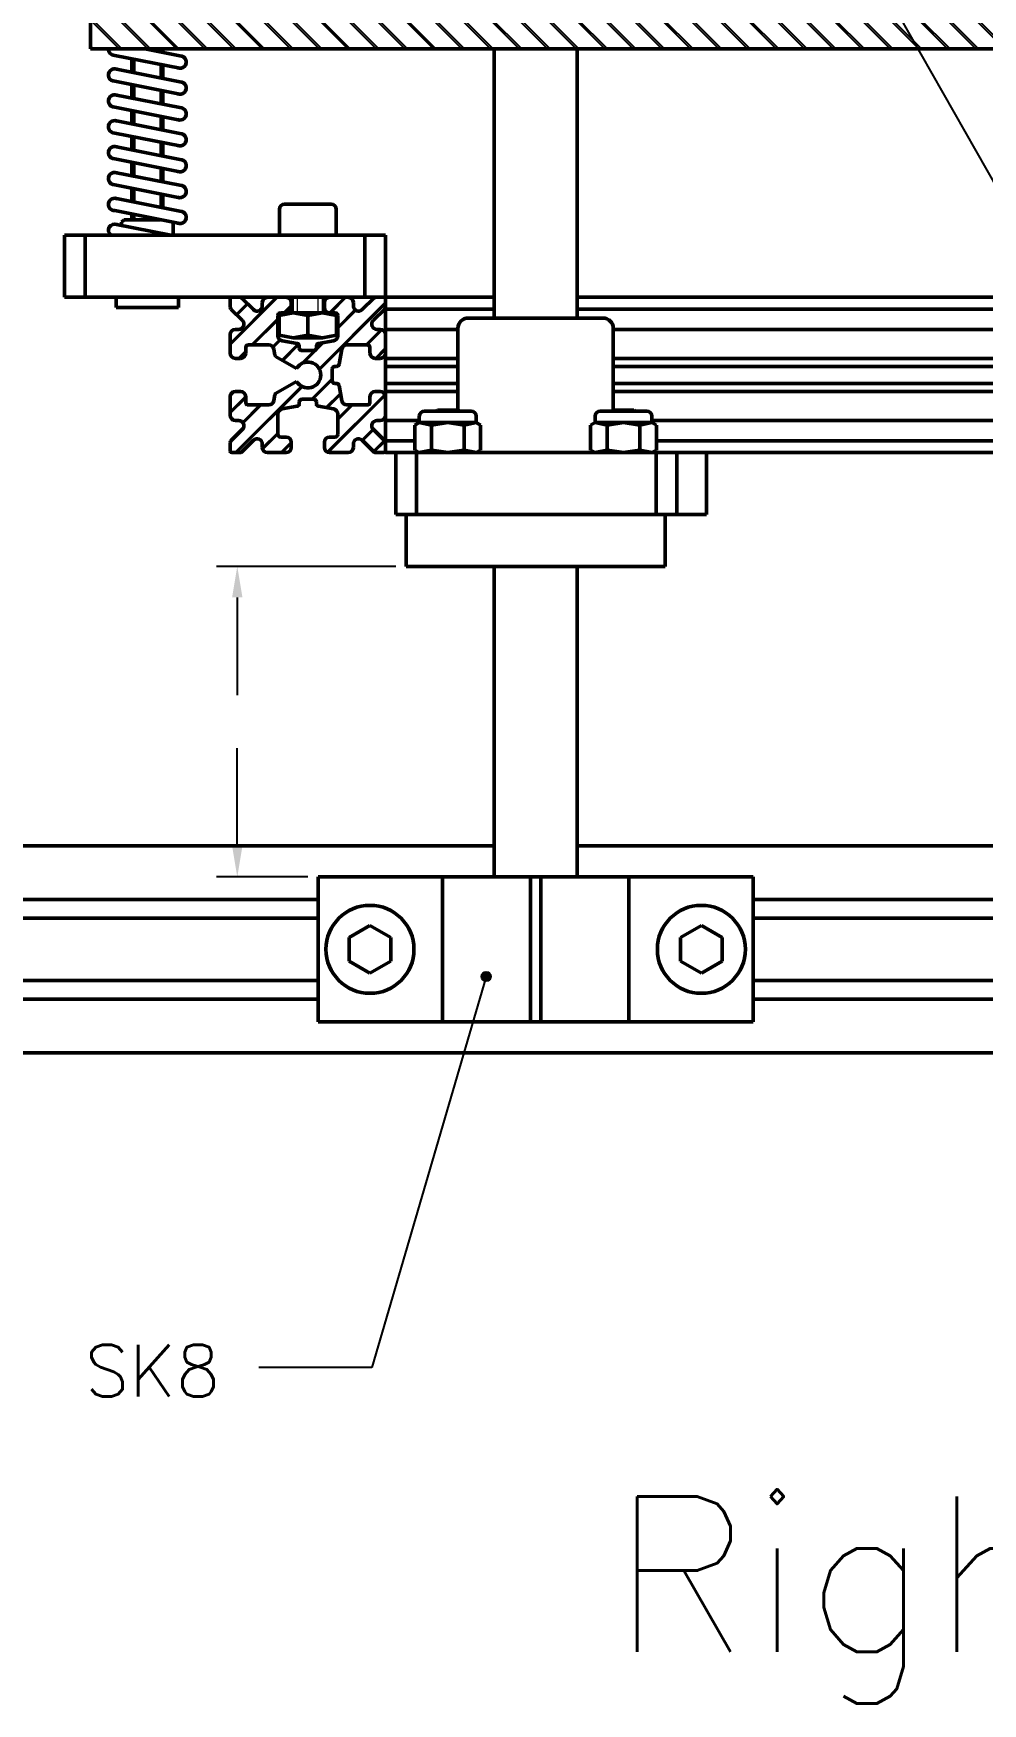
# Model space of a CAD drawing. Extents: x 28090 to 29926, y -10629 to -9321.
# Drawn here: x 28243.7 to 28335.4, y -9962.7 to -9801.4 of the extents above; entities that cross this region are included whole.
import ezdxf

# ---------------------------------------------------------------- set-up
doc = ezdxf.new("R2010")
doc.units = 0
doc.header["$PDMODE"] = 34
doc.linetypes.add('DASHED', pattern=[19.05, 12.7, -6.35])
doc.layers.get('0').update_dxf_attribs({"lineweight": 0})
doc.layers.add('Cotas', color=90, linetype='Continuous')
doc.layers.add('Hachura', color=9, linetype='Continuous')
for name, color, linetype, lineweight in [('Fixação e Transmissão', 5, 'Continuous', 50), ('Fixações', 140, 'Continuous', 50), ('Guias', 30, 'Continuous', 50), ('Linha tracejada', 254, 'DASHED', 15), ('Perfis e Cantoneiras', 2, 'Continuous', 50), ('Peças Usinadas', 120, 'Continuous', 50)]:
    doc.layers.add(name, color=color, linetype=linetype, lineweight=lineweight)
doc.styles.get("Standard").update_dxf_attribs({"font": 'romans.shx'})
doc.dimstyles.get("Standard").update_dxf_attribs({"dimtxt": 3, "dimasz": 3, "dimexe": 2, "dimexo": 1, "dimgap": 1, "dimtad": 0, "dimtoh": 1, "dimcen": 0.09, "dimadec": 0, "dimazin": 0, "dimtfac": 1, "dimtdec": 4, "dimtofl": 0, "dimtmove": 0, "dimatfit": 3, "dimfxl": 1, "dimtolj": 1, "dimtzin": 0, "dimarcsym": 0})

# ---------------------------------------------------------------- blocks, each defined once
blk = doc.blocks.new('*D_21')
at = {"color": 0, "linetype": 'ByBlock', "lineweight": -2}
for p, q in [((28278.7, -9852.87), (28261.39, -9852.87)), ((28263.39, -9855.87), (28263.39, -9865.3)), ((28263.39, -9879.87), (28263.39, -9870.44)), ((28270.21, -9882.87), (28261.39, -9882.87))]:
    blk.add_line(p, q, dxfattribs=at)
for points in [[(28263.39, -9852.87), (28262.89, -9855.87), (28263.39, -9852.87), (28263.89, -9855.87)], [(28263.39, -9882.87), (28263.89, -9879.87), (28263.39, -9882.87), (28262.89, -9879.87)]]:
    blk.add_solid(points, dxfattribs=at)
at = {"layer": 'Defpoints', "color": 0, "linetype": 'ByBlock', "lineweight": 0}
for p in [(28263.39, -9852.87), (28279.7, -9852.87), (28263.39, -9882.87), (28271.21, -9882.87)]:
    blk.add_point(p, dxfattribs=at)

msp = doc.modelspace()

# ---------------------------------------------------------------- hatches: boundary and pattern name
at = {"layer": 'Cotas'}
h = msp.add_hatch(color=256, dxfattribs=at)
h.dxf.hatch_style = 1
h.paths.add_polyline_path([(28287.89, -9892.486, 0.2411741), (28287.701, -9892.115, 0.6113775), (28286.978, -9892.486, 1), (28287.89, -9892.486)])
at = {"layer": 'Hachura'}
h = msp.add_hatch(dxfattribs=at)
h.set_pattern_fill('JIS_LC_8A', color=256, scale=0.25, angle=90.000003)
h.paths.add_polyline_path([(28469.203, -9799.868), (28430.203, -9799.868), (28422.203, -9799.868), (28363.203, -9799.868), (28362.203, -9799.868), (28356.203, -9799.868), (28355.203, -9799.868), (28296.203, -9799.868), (28288.203, -9799.868), (28249.203, -9799.868), (28249.203, -9802.868), (28250.954, -9802.868), (28253.203, -9802.868), (28254.451, -9802.868), (28255.953, -9802.868), (28256.203, -9802.868), (28288.203, -9802.868), (28296.203, -9802.868), (28355.203, -9802.868), (28356.203, -9802.868), (28362.203, -9802.868), (28363.203, -9802.868), (28422.203, -9802.868), (28430.203, -9802.868), (28462.203, -9802.868), (28462.453, -9802.868), (28463.955, -9802.868), (28465.203, -9802.868), (28467.453, -9802.868), (28469.203, -9802.868), (28469.203, -9799.868)])
h = msp.add_hatch(dxfattribs=at)
h.set_pattern_fill('JIS_LC_8A', color=256, scale=0.2)
h.paths.add_polyline_path([(28267.303, -9838.144, -0.3639702), (28267.717, -9837.652), (28269.172, -9837.395, 0.3639702), (28269.378, -9837.149), (28269.378, -9836.968, -0.4142136), (28269.628, -9836.718), (28270.203, -9836.718), (28270.778, -9836.718, -0.4142136), (28271.028, -9836.968), (28271.028, -9837.149, 0.3639702), (28271.235, -9837.395), (28272.69, -9837.652, -0.3639702), (28273.103, -9838.144), (28273.103, -9840.118, -0.4142136), (28272.853, -9840.368), (28272.303, -9840.368, 0.4142136), (28271.803, -9840.868), (28271.803, -9841.368, 0.4142136), (28272.303, -9841.868), (28274.103, -9841.868, 0.4142136), (28274.603, -9841.368), (28274.603, -9841.036, -0.6681786), (28275.457, -9840.683), (28276.569, -9841.795, 0.1989124), (28276.746, -9841.868), (28277.553, -9841.868, 0.4142118), (28277.703, -9841.718), (28277.703, -9840.911, 0.1989124), (28277.63, -9840.735), (28276.518, -9839.622, -0.6681786), (28276.871, -9838.768), (28277.203, -9838.768, 0.4142136), (28277.703, -9838.268), (28277.703, -9836.468, 0.4142136), (28277.203, -9835.968), (28276.703, -9835.968, 0.4142136), (28276.203, -9836.468), (28276.203, -9837.018, -0.4142136), (28275.953, -9837.268), (28273.979, -9837.268, -0.3639702), (28273.487, -9836.855), (28273.23, -9835.4, 0.3639702), (28272.984, -9835.193), (28272.803, -9835.193, -0.4142136), (28272.553, -9834.943), (28272.553, -9834.368), (28272.553, -9833.793, -0.4142136), (28272.803, -9833.543), (28272.984, -9833.543, 0.3639702), (28273.23, -9833.337), (28273.487, -9831.882, -0.3639696), (28273.979, -9831.468), (28275.953, -9831.468, -0.4142136), (28276.203, -9831.718), (28276.203, -9832.268, 0.4142136), (28276.703, -9832.768), (28277.203, -9832.768, 0.4142136), (28277.703, -9832.268), (28277.703, -9830.468, 0.4142136), (28277.203, -9829.968), (28276.871, -9829.968, -0.6681786), (28276.518, -9829.115), (28277.63, -9828.002, 0.1989124), (28277.703, -9827.826), (28277.703, -9827.018, 0.4142136), (28277.553, -9826.868), (28276.746, -9826.868, 0.1989124), (28276.569, -9826.942), (28275.457, -9828.054, -0.6681786), (28274.603, -9827.701), (28274.603, -9827.368, 0.4142136), (28274.103, -9826.868), (28272.303, -9826.868, 0.4142136), (28271.803, -9827.368), (28271.803, -9827.868, 0.4142136), (28272.303, -9828.368), (28272.853, -9828.368, -0.4142136), (28273.103, -9828.618), (28273.103, -9830.592, -0.3639702), (28272.69, -9831.085), (28271.235, -9831.341, 0.3639702), (28271.028, -9831.588), (28271.028, -9831.768, -0.4142136), (28270.778, -9832.018), (28270.203, -9832.018), (28269.628, -9832.018, -0.4142136), (28269.378, -9831.768), (28269.378, -9831.588, 0.3639702), (28269.172, -9831.341), (28267.717, -9831.085, -0.3639702), (28267.303, -9830.592), (28267.303, -9828.618, -0.4142136), (28267.553, -9828.368), (28268.103, -9828.368, 0.4142136), (28268.603, -9827.868), (28268.603, -9827.368, 0.4142136), (28268.103, -9826.868), (28266.303, -9826.868, 0.4142136), (28265.803, -9827.368), (28265.803, -9827.701, -0.6681786), (28264.95, -9828.054), (28263.837, -9826.942, 0.1989124), (28263.66, -9826.868), (28262.853, -9826.868, 0.4142136), (28262.703, -9827.018), (28262.703, -9827.826, 0.1989124), (28262.777, -9828.002), (28263.889, -9829.115, -0.6681786), (28263.536, -9829.968), (28263.203, -9829.968, 0.4142136), (28262.703, -9830.468), (28262.703, -9832.268, 0.4142136), (28263.203, -9832.768), (28263.703, -9832.768, 0.4142136), (28264.203, -9832.268), (28264.203, -9831.718, -0.4142136), (28264.453, -9831.468), (28266.427, -9831.468, -0.3639697), (28266.92, -9831.882), (28267.024, -9832.471, 0.2216947), (28267.096, -9832.575), (28269.121, -9833.743, -3.7320508), (28269.121, -9834.993), (28267.096, -9836.162, 0.2216947), (28267.024, -9836.266), (28266.92, -9836.855, -0.3639702), (28266.427, -9837.268), (28264.453, -9837.268, -0.4142136), (28264.203, -9837.018), (28264.203, -9836.468, 0.4142136), (28263.703, -9835.968), (28263.203, -9835.968, 0.4142136), (28262.703, -9836.468), (28262.703, -9838.268, 0.4142136), (28263.203, -9838.768), (28263.536, -9838.768, -0.6681786), (28263.889, -9839.622), (28262.777, -9840.735, 0.1989124), (28262.703, -9840.911), (28262.703, -9841.718, 0.4142136), (28262.853, -9841.868), (28263.66, -9841.868, 0.1989124), (28263.837, -9841.795), (28264.95, -9840.683, -0.6681786), (28265.803, -9841.036), (28265.803, -9841.368, 0.4142136), (28266.303, -9841.868), (28268.103, -9841.868, 0.4142136), (28268.603, -9841.368), (28268.603, -9840.868, 0.4142136), (28268.103, -9840.368), (28267.553, -9840.368, -0.4142136), (28267.303, -9840.118), (28267.303, -9838.144)])
h.paths.add_polyline_path([(28268.8, -9828.368), (28269.203, -9828.368), (28271.203, -9828.368), (28271.607, -9828.368), (28270.203, -9828.614), (28268.8, -9828.368)], flags=16)

# ---------------------------------------------------------------- linework, layer by layer
at = {"layer": 'Cotas'}
for p, q in [((28359.677, -9856.67), (28295.824, -9744.12)), ((28287.434, -9892.486), (28276.379, -9930.271)), ((28276.379, -9930.271), (28265.487, -9930.271))]:
    msp.add_line(p, q, dxfattribs=at)
msp.add_circle((28287.434, -9892.486), 0.456, dxfattribs=at)
at = {"layer": 'Fixação e Transmissão'}
for p, q in [((28249.203, -9802.868), (28249.203, -9799.868)), ((28469.203, -9802.868), (28249.203, -9802.868)), ((28253.203, -9802.868), (28250.954, -9802.868)), ((28257.853, -9804.743), (28251.553, -9803.493)), ((28257.853, -9803.543), (28254.451, -9802.868)), ((28256.203, -9802.868), (28256.203, -9803.216)), ((28257.853, -9806.043), (28251.553, -9804.793)), ((28253.203, -9803.821), (28253.203, -9805.121)), ((28256.203, -9804.416), (28256.203, -9805.716)), ((28257.853, -9807.243), (28251.553, -9805.993)), ((28253.203, -9806.321), (28253.203, -9807.621)), ((28256.203, -9806.916), (28256.203, -9808.216)), ((28257.853, -9808.543), (28251.553, -9807.293)), ((28257.853, -9809.743), (28251.553, -9808.493)), ((28257.853, -9811.043), (28251.553, -9809.793)), ((28253.203, -9808.821), (28253.203, -9810.121)), ((28256.203, -9809.416), (28256.203, -9810.716)), ((28257.853, -9812.243), (28251.553, -9810.993)), ((28253.203, -9811.321), (28253.203, -9812.621)), ((28257.853, -9813.543), (28251.553, -9812.293)), ((28256.203, -9811.916), (28256.203, -9813.216)), ((28257.853, -9814.743), (28251.553, -9813.493)), ((28257.853, -9816.043), (28251.553, -9814.793)), ((28253.203, -9813.821), (28253.203, -9815.121)), ((28256.203, -9814.416), (28256.203, -9815.716)), ((28257.853, -9817.243), (28251.553, -9815.993)), ((28253.203, -9816.321), (28253.203, -9817.621)), ((28257.853, -9818.543), (28251.553, -9817.293)), ((28256.203, -9816.916), (28256.203, -9818.216)), ((28272.453, -9817.868), (28267.953, -9817.868)), ((28257.853, -9819.743), (28251.553, -9818.493)), ((28256.971, -9820.868), (28251.553, -9819.793)), ((28253.203, -9818.821), (28253.203, -9819.368)), ((28251.187, -9820.868), (28252.203, -9820.868)), ((28272.953, -9820.868), (28267.453, -9820.868)), ((28268.703, -9828.368), (28268.703, -9826.868)), ((28271.703, -9828.368), (28271.703, -9826.868)), ((28267.45, -9828.614), (28268.8, -9828.368)), ((28267.45, -9830.523), (28267.45, -9828.614)), ((28271.607, -9828.368), (28268.8, -9828.368)), ((28268.8, -9828.368), (28270.203, -9828.614)), ((28271.607, -9828.368), (28270.203, -9828.614)), ((28270.203, -9830.523), (28270.203, -9828.614)), ((28272.957, -9828.614), (28271.607, -9828.368)), ((28272.957, -9830.523), (28272.957, -9828.614)), ((28267.45, -9830.523), (28268.8, -9830.768)), ((28268.8, -9830.768), (28270.203, -9830.523)), ((28271.607, -9830.768), (28268.8, -9830.768)), ((28271.607, -9830.768), (28270.203, -9830.523)), ((28272.957, -9830.523), (28271.607, -9830.768)), ((28280.968, -9838.968), (28280.543, -9839.214)), ((28280.543, -9841.623), (28280.543, -9839.214)), ((28280.968, -9838.968), (28280.968, -9838.368)), ((28280.968, -9838.968), (28286.468, -9838.968)), ((28280.968, -9838.968), (28282.13, -9839.214)), ((28281.468, -9837.868), (28285.968, -9837.868)), ((28282.13, -9839.214), (28283.718, -9838.968)), ((28282.13, -9841.623), (28282.13, -9839.214)), ((28282.718, -9837.768), (28282.618, -9837.868)), ((28282.718, -9837.768), (28284.718, -9837.768)), ((28285.306, -9839.214), (28283.718, -9838.968)), ((28284.718, -9837.768), (28284.818, -9837.868)), ((28286.468, -9838.968), (28285.306, -9839.214)), ((28285.306, -9841.623), (28285.306, -9839.214)), ((28286.468, -9838.968), (28286.468, -9838.368)), ((28286.468, -9838.968), (28286.893, -9839.214)), ((28286.893, -9841.623), (28286.893, -9839.214)), ((28297.939, -9838.968), (28297.513, -9839.214)), ((28297.513, -9841.623), (28297.513, -9839.214)), ((28297.939, -9838.968), (28297.939, -9838.368)), ((28303.439, -9838.968), (28297.939, -9838.968)), ((28297.939, -9838.968), (28299.101, -9839.214)), ((28302.939, -9837.868), (28298.439, -9837.868)), ((28299.101, -9839.214), (28300.689, -9838.968)), ((28299.101, -9841.623), (28299.101, -9839.214)), ((28299.689, -9837.768), (28299.589, -9837.868)), ((28301.689, -9837.768), (28299.689, -9837.768)), ((28302.276, -9839.214), (28300.689, -9838.968)), ((28301.689, -9837.768), (28301.789, -9837.868)), ((28303.439, -9838.968), (28302.276, -9839.214)), ((28302.276, -9841.623), (28302.276, -9839.214)), ((28303.439, -9838.968), (28303.439, -9838.368)), ((28303.439, -9838.968), (28303.864, -9839.214)), ((28303.864, -9841.623), (28303.864, -9839.214)), ((28280.968, -9841.868), (28280.543, -9841.623)), ((28280.968, -9841.868), (28282.13, -9841.623)), ((28280.968, -9841.868), (28286.468, -9841.868)), ((28282.13, -9841.623), (28283.718, -9841.868)), ((28285.306, -9841.623), (28283.718, -9841.868)), ((28286.468, -9841.868), (28285.306, -9841.623)), ((28286.468, -9841.868), (28286.893, -9841.623)), ((28297.939, -9841.868), (28297.513, -9841.623)), ((28297.939, -9841.868), (28299.101, -9841.623)), ((28303.439, -9841.868), (28297.939, -9841.868)), ((28299.101, -9841.623), (28300.689, -9841.868)), ((28302.276, -9841.623), (28300.689, -9841.868)), ((28303.439, -9841.868), (28302.276, -9841.623)), ((28303.439, -9841.868), (28303.864, -9841.623)), ((28271.205, -9882.868), (28271.205, -9896.868)), ((28271.205, -9882.868), (28313.205, -9882.868)), ((28283.205, -9882.868), (28283.205, -9896.868)), ((28291.705, -9882.868), (28291.705, -9896.868)), ((28292.705, -9882.868), (28292.705, -9896.868)), ((28301.205, -9882.868), (28301.205, -9896.868)), ((28313.205, -9882.868), (28313.205, -9896.868)), ((28274.205, -9888.714), (28276.205, -9887.559)), ((28278.205, -9888.714), (28276.205, -9887.559)), ((28306.205, -9888.714), (28308.205, -9887.559)), ((28310.205, -9888.714), (28308.205, -9887.559)), ((28274.205, -9891.023), (28276.205, -9892.178)), ((28274.205, -9891.023), (28274.205, -9891.023)), ((28278.205, -9891.023), (28276.205, -9892.178)), ((28306.205, -9891.023), (28308.205, -9892.178)), ((28310.205, -9891.023), (28308.205, -9892.178)), ((28271.205, -9896.868), (28313.205, -9896.868))]:
    msp.add_line(p, q, dxfattribs=at)
at = {"layer": 'Fixação e Transmissão', "ltscale": 0.1}
for p, q in [((28267.453, -9820.868), (28267.453, -9818.368)), ((28272.953, -9820.868), (28272.953, -9818.368)), ((28274.205, -9888.714), (28274.205, -9891.023)), ((28278.205, -9888.714), (28278.205, -9891.023)), ((28306.205, -9888.714), (28306.205, -9891.023)), ((28310.205, -9888.714), (28310.205, -9891.023))]:
    msp.add_line(p, q, dxfattribs=at)
at = {"layer": 'Fixação e Transmissão'}
for centre in [(28276.205, -9889.868), (28308.205, -9889.868)]:
    msp.add_circle(centre, 4.25, dxfattribs=at)
for centre, radius, start, end in [((28251.553, -9802.893), 0.6, 177.61198, 270), ((28257.853, -9804.143), 0.6, 247.55508, 90), ((28251.553, -9805.393), 0.6, 67.55508, 270), ((28257.853, -9806.643), 0.6, 247.55508, 90), ((28251.553, -9807.893), 0.6, 67.55508, 270), ((28257.853, -9809.143), 0.6, 247.55508, 90), ((28251.553, -9810.393), 0.6, 67.55508, 270), ((28257.853, -9811.643), 0.6, 247.55508, 90), ((28251.553, -9812.893), 0.6, 67.55508, 270), ((28251.553, -9815.393), 0.6, 67.55508, 270), ((28257.853, -9814.143), 0.6, 247.55508, 90), ((28257.853, -9816.643), 0.6, 247.55508, 90), ((28251.553, -9817.893), 0.6, 67.55508, 270), ((28267.953, -9818.368), 0.5, 90, 180), ((28272.453, -9818.368), 0.5, 0, 90), ((28251.553, -9820.393), 0.6, 67.55508, 232.34154), ((28257.853, -9819.143), 0.6, 247.55508, 90), ((28281.468, -9838.368), 0.5, 90, 180), ((28285.968, -9838.368), 0.5, 0, 90), ((28298.439, -9838.368), 0.5, 90, 180), ((28302.939, -9838.368), 0.5, 0, 90)]:
    msp.add_arc(centre, radius, start, end, dxfattribs=at)
at = {"layer": 'Fixações'}
for p, q in [((28252.203, -9819.618), (28252.453, -9819.368)), ((28252.203, -9819.922), (28252.203, -9819.618)), ((28252.453, -9819.368), (28255.963, -9819.368)), ((28257.198, -9819.613), (28257.203, -9819.618)), ((28257.203, -9820.868), (28257.203, -9819.618)), ((28251.703, -9827.868), (28251.703, -9826.868)), ((28257.703, -9827.868), (28251.703, -9827.868)), ((28257.703, -9827.868), (28257.703, -9826.868))]:
    msp.add_line(p, q, dxfattribs=at)
at = {"layer": 'Guias'}
for p, q in [((28285.7, -9828.868), (28298.7, -9828.868)), ((28284.7, -9829.868), (28284.7, -9837.768)), ((28299.7, -9829.868), (28299.7, -9837.768)), ((28279.703, -9847.868), (28304.703, -9847.868)), ((28279.703, -9852.868), (28304.703, -9852.868))]:
    msp.add_line(p, q, dxfattribs=at)
at = {"layer": 'Guias', "ltscale": 0.1}
for p, q in [((28279.703, -9847.868), (28279.703, -9852.868)), ((28304.703, -9847.868), (28304.703, -9852.868))]:
    msp.add_line(p, q, dxfattribs=at)
at = {"layer": 'Guias'}
for centre, start, end in [((28285.7, -9829.868), 90, 180), ((28298.7, -9829.868), 0, 90)]:
    msp.add_arc(centre, 1, start, end, dxfattribs=at)
at = {"layer": 'Hachura'}
for p, q in [((28255.953, -9802.868), (28255.953, -9803.166)), ((28253.453, -9803.87), (28253.453, -9805.17)), ((28255.953, -9804.366), (28255.953, -9805.666)), ((28253.453, -9806.37), (28253.453, -9807.67)), ((28255.953, -9806.866), (28255.953, -9808.166)), ((28253.453, -9808.87), (28253.453, -9810.17)), ((28255.953, -9809.366), (28255.953, -9810.666)), ((28253.453, -9811.37), (28253.453, -9812.67)), ((28255.953, -9811.866), (28255.953, -9813.166)), ((28253.453, -9813.87), (28253.453, -9815.17)), ((28255.953, -9814.366), (28255.953, -9815.666)), ((28253.453, -9816.37), (28253.453, -9817.67)), ((28255.953, -9816.866), (28255.953, -9818.166)), ((28253.453, -9818.87), (28253.453, -9819.368)), ((28255.953, -9819.366), (28255.953, -9819.368))]:
    msp.add_line(p, q, dxfattribs=at)
at = {"layer": 'Linha tracejada'}
for p, q in [((28269.203, -9828.368), (28269.203, -9826.868)), ((28271.203, -9828.368), (28271.203, -9826.868)), ((28282.718, -9837.768), (28282.718, -9837.868)), ((28284.718, -9837.768), (28284.718, -9837.868)), ((28299.689, -9837.768), (28299.689, -9837.868)), ((28301.689, -9837.768), (28301.689, -9837.868))]:
    msp.add_line(p, q, dxfattribs=at)
at = {"layer": 'Perfis e Cantoneiras', "color": 7}
for p, q in [((28288.203, -9802.868), (28288.199, -9828.868)), ((28296.203, -9802.868), (28296.199, -9828.868)), ((28288.209, -9852.868), (28288.205, -9882.868)), ((28296.209, -9852.868), (28296.205, -9882.868))]:
    msp.add_line(p, q, dxfattribs=at)
at = {"layer": 'Perfis e Cantoneiras'}
for p, q in [((28220.703, -9879.868), (28288.205, -9879.868)), ((28296.205, -9879.868), (28422.201, -9879.868)), ((28240.703, -9885.068), (28271.205, -9885.068)), ((28313.205, -9885.068), (28338.06, -9885.068)), ((28240.703, -9886.868), (28271.205, -9886.868)), ((28313.205, -9886.868), (28338.06, -9886.868)), ((28240.703, -9892.868), (28271.205, -9892.868)), ((28313.205, -9892.868), (28338.06, -9892.868)), ((28240.703, -9894.668), (28271.205, -9894.668)), ((28313.205, -9894.668), (28338.06, -9894.668)), ((28220.703, -9899.868), (28338.06, -9899.868))]:
    msp.add_line(p, q, dxfattribs=at)
at = {"layer": 'Peças Usinadas'}
for p, q in [((28246.703, -9820.868), (28277.703, -9820.868)), ((28246.703, -9826.868), (28246.703, -9820.868)), ((28248.703, -9826.868), (28248.703, -9820.868)), ((28275.703, -9826.868), (28275.703, -9820.868)), ((28277.703, -9826.868), (28277.703, -9820.868)), ((28246.703, -9826.868), (28277.703, -9826.868)), ((28278.711, -9841.868), (28308.711, -9841.868)), ((28278.711, -9847.868), (28278.711, -9841.868)), ((28280.711, -9847.868), (28280.711, -9841.868)), ((28303.851, -9847.868), (28303.851, -9841.868)), ((28305.851, -9847.868), (28305.851, -9841.868)), ((28308.711, -9847.868), (28308.711, -9841.868)), ((28278.711, -9847.868), (28308.711, -9847.868))]:
    msp.add_line(p, q, dxfattribs=at)
at = {"layer": 'Peças Usinadas', "color": 2}
for p, q in [((28262.703, -9827.826), (28262.703, -9827.018)), ((28263.66, -9826.868), (28262.853, -9826.868)), ((28264.95, -9828.054), (28263.837, -9826.942)), ((28265.803, -9827.701), (28265.803, -9827.368)), ((28268.103, -9826.868), (28266.303, -9826.868)), ((28268.603, -9827.868), (28268.603, -9827.368)), ((28271.803, -9827.868), (28271.803, -9827.368)), ((28272.303, -9826.868), (28274.103, -9826.868)), ((28274.603, -9827.701), (28274.603, -9827.368)), ((28275.457, -9828.054), (28276.569, -9826.942)), ((28276.746, -9826.868), (28277.553, -9826.868)), ((28277.703, -9826.868), (28288.2, -9826.868)), ((28277.703, -9841.868), (28277.703, -9826.868)), ((28277.703, -9827.826), (28277.703, -9827.018)), ((28296.2, -9826.868), (28422.2, -9826.868)), ((28263.889, -9829.115), (28262.777, -9828.002)), ((28267.303, -9830.592), (28267.303, -9828.618)), ((28268.103, -9828.368), (28267.553, -9828.368)), ((28272.303, -9828.368), (28272.853, -9828.368)), ((28273.103, -9830.592), (28273.103, -9828.618)), ((28276.518, -9829.115), (28277.63, -9828.002)), ((28277.703, -9828.002), (28288.2, -9828.002)), ((28296.2, -9828.002), (28422.2, -9828.002)), ((28262.703, -9832.268), (28262.703, -9830.468)), ((28263.536, -9829.968), (28263.203, -9829.968)), ((28269.172, -9831.341), (28267.717, -9831.085)), ((28271.235, -9831.341), (28272.69, -9831.085)), ((28276.871, -9829.968), (28277.203, -9829.968)), ((28277.703, -9829.968), (28284.7, -9829.968)), ((28277.703, -9832.268), (28277.703, -9830.468)), ((28299.7, -9829.968), (28418.707, -9829.968)), ((28263.703, -9832.768), (28263.203, -9832.768)), ((28264.203, -9832.268), (28264.203, -9831.718)), ((28266.427, -9831.468), (28264.453, -9831.468)), ((28267.024, -9832.471), (28266.92, -9831.882)), ((28269.121, -9833.743), (28267.096, -9832.575)), ((28269.378, -9831.768), (28269.378, -9831.588)), ((28270.203, -9832.018), (28269.628, -9832.018)), ((28270.203, -9832.018), (28270.778, -9832.018)), ((28271.028, -9831.768), (28271.028, -9831.588)), ((28273.23, -9833.337), (28273.487, -9831.882)), ((28273.979, -9831.468), (28275.953, -9831.468)), ((28276.203, -9832.268), (28276.203, -9831.718)), ((28276.703, -9832.768), (28277.203, -9832.768)), ((28277.703, -9832.768), (28284.7, -9832.768)), ((28299.7, -9832.768), (28418.707, -9832.768)), ((28272.553, -9834.368), (28272.553, -9833.793)), ((28272.553, -9834.368), (28272.553, -9834.943)), ((28272.803, -9833.543), (28272.984, -9833.543)), ((28277.703, -9833.543), (28284.7, -9833.543)), ((28299.7, -9833.543), (28418.707, -9833.543)), ((28263.703, -9835.968), (28263.203, -9835.968)), ((28269.121, -9834.993), (28267.096, -9836.162)), ((28272.803, -9835.193), (28272.984, -9835.193)), ((28273.23, -9835.4), (28273.487, -9836.855)), ((28276.703, -9835.968), (28277.203, -9835.968)), ((28277.703, -9835.193), (28284.7, -9835.193)), ((28277.703, -9835.968), (28284.7, -9835.968)), ((28299.7, -9835.193), (28418.707, -9835.193)), ((28299.7, -9835.968), (28418.707, -9835.968)), ((28262.703, -9836.468), (28262.703, -9838.268)), ((28264.203, -9836.468), (28264.203, -9837.018)), ((28266.427, -9837.268), (28264.453, -9837.268)), ((28267.024, -9836.266), (28266.92, -9836.855)), ((28269.172, -9837.395), (28267.717, -9837.652)), ((28269.378, -9836.968), (28269.378, -9837.149)), ((28270.203, -9836.718), (28269.628, -9836.718)), ((28270.203, -9836.718), (28270.778, -9836.718)), ((28271.028, -9836.968), (28271.028, -9837.149)), ((28271.235, -9837.395), (28272.69, -9837.652)), ((28273.979, -9837.268), (28275.953, -9837.268)), ((28276.203, -9836.468), (28276.203, -9837.018)), ((28277.703, -9836.468), (28277.703, -9838.268)), ((28263.536, -9838.768), (28263.203, -9838.768)), ((28267.303, -9838.144), (28267.303, -9840.118)), ((28273.103, -9838.144), (28273.103, -9840.118)), ((28276.871, -9838.768), (28277.203, -9838.768)), ((28277.703, -9838.768), (28280.968, -9838.768)), ((28303.439, -9838.768), (28414.968, -9838.768)), ((28263.889, -9839.622), (28262.777, -9840.735)), ((28264.95, -9840.683), (28263.837, -9841.795)), ((28268.103, -9840.368), (28267.553, -9840.368)), ((28268.603, -9840.868), (28268.603, -9841.368)), ((28271.803, -9840.868), (28271.803, -9841.368)), ((28272.303, -9840.368), (28272.853, -9840.368)), ((28275.457, -9840.683), (28276.569, -9841.795)), ((28276.518, -9839.622), (28277.63, -9840.735)), ((28277.703, -9840.735), (28280.543, -9840.735)), ((28303.864, -9840.735), (28414.543, -9840.735)), ((28262.703, -9840.911), (28262.703, -9841.718)), ((28263.66, -9841.868), (28262.853, -9841.868)), ((28265.803, -9841.036), (28265.803, -9841.368)), ((28268.103, -9841.868), (28266.303, -9841.868)), ((28272.303, -9841.868), (28274.103, -9841.868)), ((28274.603, -9841.036), (28274.603, -9841.368)), ((28276.746, -9841.868), (28277.553, -9841.868)), ((28277.703, -9840.911), (28277.703, -9841.718)), ((28277.703, -9841.868), (28440.703, -9841.868))]:
    msp.add_line(p, q, dxfattribs=at)
for centre, radius, start, end in [((28262.853, -9827.018), 0.15, 90, 180), ((28262.953, -9827.826), 0.25, 180, 225), ((28263.66, -9827.118), 0.25, 45, 90), ((28265.303, -9827.701), 0.5, 225, 360), ((28266.303, -9827.368), 0.5, 90, 180), ((28268.103, -9827.368), 0.5, 360, 90), ((28268.103, -9827.868), 0.5, 270, 360), ((28272.303, -9827.368), 0.5, 90, 180), ((28272.303, -9827.868), 0.5, 180, 270), ((28274.103, -9827.368), 0.5, 0, 90), ((28275.103, -9827.701), 0.5, 180, 315), ((28276.746, -9827.118), 0.25, 90, 135), ((28277.553, -9827.018), 0.15, 0, 90), ((28277.453, -9827.826), 0.25, 315, 360), ((28263.536, -9829.468), 0.5, 270, 45), ((28267.553, -9828.618), 0.25, 90, 180), ((28272.853, -9828.618), 0.25, 360, 90), ((28276.871, -9829.468), 0.5, 135, 270), ((28263.203, -9830.468), 0.5, 90, 180), ((28267.803, -9830.592), 0.5, 180, 260), ((28272.603, -9830.592), 0.5, 280, 360), ((28277.203, -9830.468), 0.5, 0, 90), ((28263.203, -9832.268), 0.5, 180, 270), ((28263.703, -9832.268), 0.5, 270, 360), ((28264.453, -9831.718), 0.25, 90, 180), ((28266.427, -9831.968), 0.5, 10, 90), ((28267.171, -9832.445), 0.15, 190, 240), ((28269.128, -9831.588), 0.25, 0, 80), ((28269.628, -9831.768), 0.25, 180, 270), ((28270.778, -9831.768), 0.25, 270, 360), ((28271.278, -9831.588), 0.25, 100, 180), ((28273.979, -9831.968), 0.5, 90, 170), ((28275.953, -9831.718), 0.25, 360, 90), ((28276.703, -9832.268), 0.5, 180, 270), ((28277.203, -9832.268), 0.5, 270, 360), ((28270.203, -9834.368), 1.25, 210, 150), ((28270.203, -9834.368), 1.25, 210, 150), ((28272.803, -9833.793), 0.25, 90, 180), ((28272.984, -9833.293), 0.25, 270, 350), ((28263.203, -9836.468), 0.5, 90, 180), ((28263.703, -9836.468), 0.5, 0, 90), ((28272.803, -9834.943), 0.25, 180, 270), ((28272.984, -9835.443), 0.25, 10, 90), ((28276.703, -9836.468), 0.5, 90, 180), ((28277.203, -9836.468), 0.5, 0, 90), ((28264.453, -9837.018), 0.25, 180, 270), ((28266.427, -9836.768), 0.5, 270, 350), ((28267.171, -9836.292), 0.15, 120, 170), ((28267.803, -9838.144), 0.5, 100, 180), ((28269.128, -9837.149), 0.25, 280, 360), ((28269.628, -9836.968), 0.25, 90, 180), ((28270.778, -9836.968), 0.25, 0, 90), ((28271.278, -9837.149), 0.25, 180, 260), ((28272.603, -9838.144), 0.5, 0, 80), ((28273.979, -9836.768), 0.5, 190, 270), ((28275.953, -9837.018), 0.25, 270, 360), ((28263.203, -9838.268), 0.5, 180, 270), ((28263.536, -9839.268), 0.5, 315, 90), ((28276.871, -9839.268), 0.5, 90, 225), ((28277.203, -9838.268), 0.5, 270, 360), ((28262.953, -9840.911), 0.25, 135, 180), ((28265.303, -9841.036), 0.5, 0, 135), ((28267.553, -9840.118), 0.25, 180, 270), ((28268.103, -9840.868), 0.5, 360, 90), ((28272.303, -9840.868), 0.5, 90, 180), ((28272.853, -9840.118), 0.25, 270, 360), ((28275.103, -9841.036), 0.5, 45, 180), ((28277.453, -9840.911), 0.25, 0, 45), ((28262.853, -9841.718), 0.15, 180, 270), ((28263.66, -9841.618), 0.25, 270, 315), ((28266.303, -9841.368), 0.5, 180, 270), ((28268.103, -9841.368), 0.5, 270, 360), ((28272.303, -9841.368), 0.5, 180, 270), ((28274.103, -9841.368), 0.5, 270, 360), ((28276.746, -9841.618), 0.25, 225, 270), ((28277.553, -9841.718), 0.15, 270, 360)]:
    msp.add_arc(centre, radius, start, end, dxfattribs=at)

# ---------------------------------------------------------------- texts
at = {"layer": 'Cotas'}
msp.add_text('SK8', height=5, dxfattribs=at).set_placement((28248.668, -9933.083))
at = {"layer": 'Cotas', "color": 7}
msp.add_text('Right side view', height=15, dxfattribs=at).set_placement((28299.448, -9957.747))

# ---------------------------------------------------------------- dimensions: what is measured, and where the dimension line sits
at = {"layer": 'Peças Usinadas'}
dim = msp.add_linear_dim(base=(28263.391, -9852.868), p1=(28271.205, -9882.868), p2=(28279.703, -9852.868), angle=90, dimstyle='Standard', override={"dimscale": 1, "dimpost": '='}, dxfattribs=at)
dim.commit()
dim.dimension.update_dxf_attribs({"geometry": '*D_21', "text_midpoint": (28263.391, -9867.868)})

doc.saveas('drawing.dxf')
